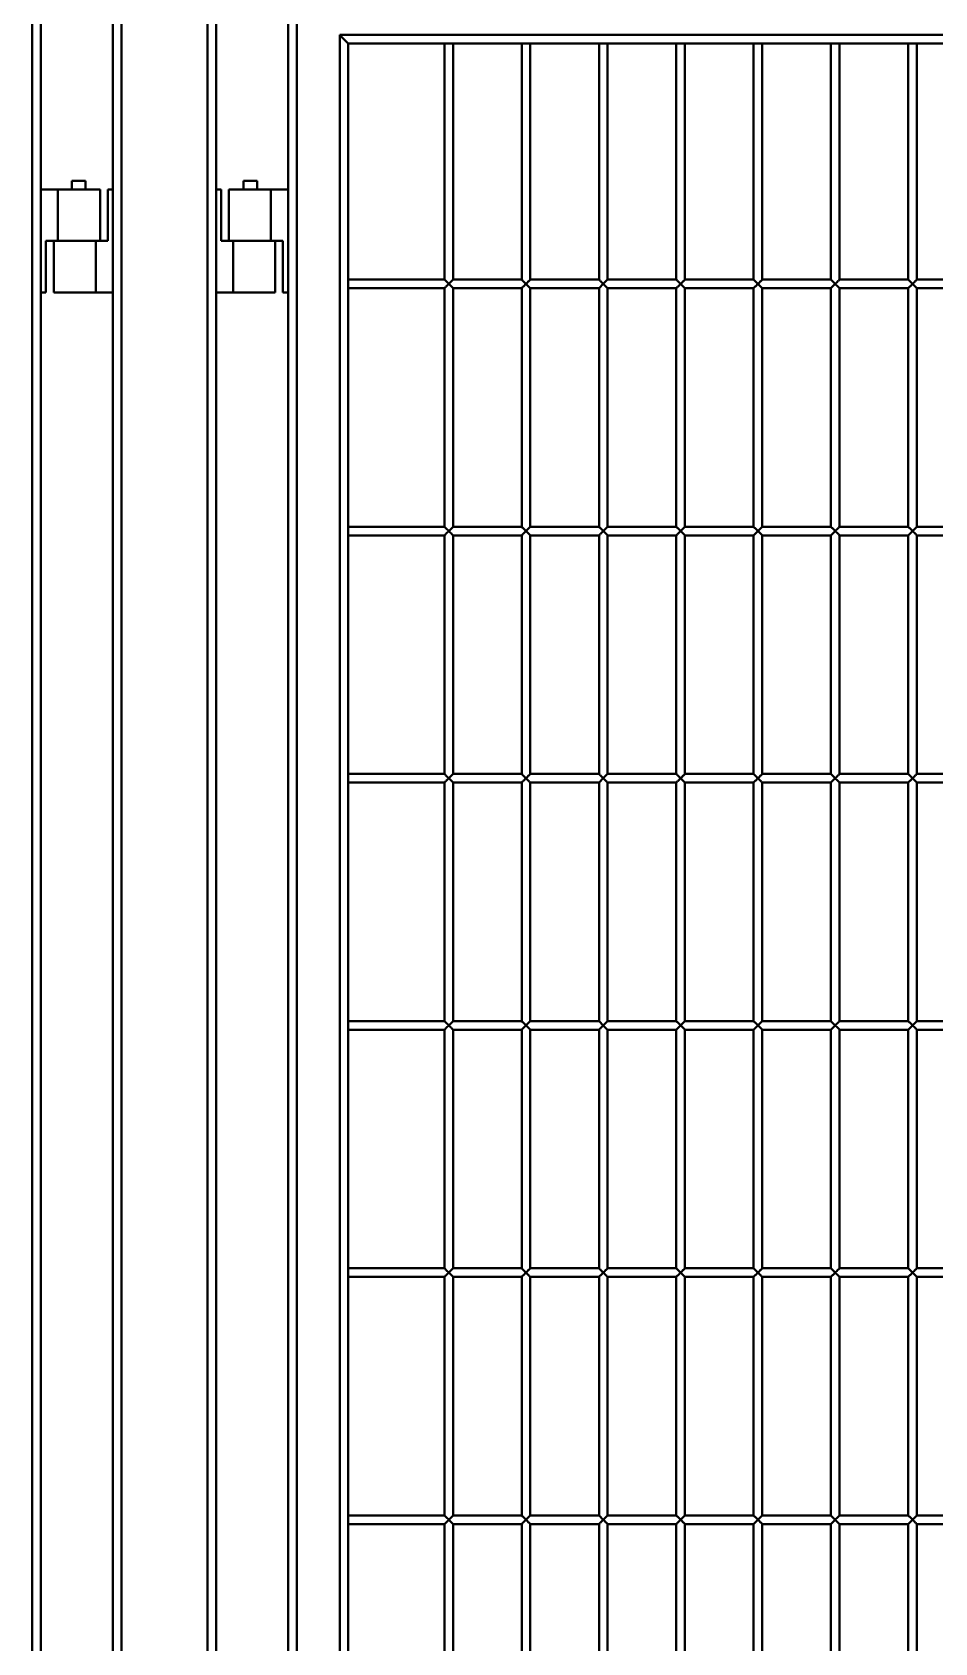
# Model space of a CAD drawing. Header units: millimetres. Extents: x 0 to 297, y 0 to 210.
# Drawn here: x 206.23 to 211.49, y 165.09 to 174.48 of the extents above; entities that cross this region are included whole.
import ezdxf

# ---------------------------------------------------------------- set-up
doc = ezdxf.new("R2010")
doc.units = ezdxf.units.MM
doc.layers.add('轮廓实线层', color=7, linetype='Continuous', lineweight=40)

msp = doc.modelspace()

# ---------------------------------------------------------------- linework, layer by layer
at = {"layer": '轮廓实线层', "color": 7, "linetype": 'Continuous', "lineweight": 40}
for p, q in [((206.7048, 155.7603), (206.7048, 175.7603)), ((206.7548, 175.7603), (206.7548, 155.7603)), ((207.2548, 155.7603), (207.2548, 175.7603)), ((207.3048, 175.7603), (207.3048, 155.7603)), ((206.2848, 174.7603), (206.2848, 156.7603)), ((207.7248, 156.7603), (207.7248, 174.7603)), ((206.2348, 156.8103), (206.2348, 174.7103)), ((207.7748, 174.7103), (207.7748, 156.8103)), ((208.0248, 174.4603), (215.9848, 174.4603)), ((208.0248, 157.0603), (208.0248, 174.4603)), ((215.9348, 174.4103), (208.0748, 174.4103)), ((208.0748, 174.4103), (208.0748, 157.1103)), ((208.6348, 174.4103), (208.6348, 173.0353)), ((208.6848, 173.0353), (208.6848, 174.4103)), ((209.0848, 174.4103), (209.0848, 173.0353)), ((209.1348, 173.0353), (209.1348, 174.4103)), ((209.5348, 174.4103), (209.5348, 173.0353)), ((209.5848, 173.0353), (209.5848, 174.4103)), ((209.9848, 174.4103), (209.9848, 173.0353)), ((210.0348, 173.0353), (210.0348, 174.4103)), ((210.4348, 174.4103), (210.4348, 173.0353)), ((210.4848, 173.0353), (210.4848, 174.4103)), ((210.8848, 174.4103), (210.8848, 173.0353)), ((210.9348, 173.0353), (210.9348, 174.4103)), ((211.3348, 174.4103), (211.3348, 173.0353)), ((211.3848, 173.0353), (211.3848, 174.4103)), ((206.4648, 173.6103), (206.4648, 173.5603)), ((206.4648, 173.6103), (206.5448, 173.6103)), ((206.5448, 173.5603), (206.5448, 173.6103)), ((207.4648, 173.6103), (207.4648, 173.5603)), ((207.5448, 173.6103), (207.4648, 173.6103)), ((207.5448, 173.5603), (207.5448, 173.6103)), ((206.2848, 173.5603), (206.3848, 173.5603)), ((206.3848, 173.5603), (206.6298, 173.5603)), ((206.3848, 173.5603), (206.3848, 173.2603)), ((206.6298, 173.2603), (206.6298, 173.5603)), ((206.6748, 173.2603), (206.6748, 173.5603)), ((206.6748, 173.5603), (206.7048, 173.5603)), ((207.3348, 173.5603), (207.3048, 173.5603)), ((207.3348, 173.2603), (207.3348, 173.5603)), ((207.3798, 173.5603), (207.3798, 173.2603)), ((207.6248, 173.5603), (207.3798, 173.5603)), ((207.6248, 173.5603), (207.6248, 173.2603)), ((207.7248, 173.5603), (207.6248, 173.5603)), ((206.3148, 173.2603), (206.3148, 172.9603)), ((206.3848, 173.2603), (206.3148, 173.2603)), ((206.3598, 173.2603), (206.3598, 172.9603)), ((206.3848, 173.2603), (206.4948, 173.2603)), ((206.4948, 173.2603), (206.6048, 173.2603)), ((206.6048, 172.9603), (206.6048, 173.2603)), ((206.6048, 173.2603), (206.6748, 173.2603)), ((207.4048, 173.2603), (207.3348, 173.2603)), ((207.4048, 172.9603), (207.4048, 173.2603)), ((207.5148, 173.2603), (207.4048, 173.2603)), ((207.6248, 173.2603), (207.5148, 173.2603)), ((207.6248, 173.2603), (207.6948, 173.2603)), ((207.6498, 172.9603), (207.6498, 173.2603)), ((207.6948, 173.2603), (207.6948, 172.9603)), ((208.6348, 173.0353), (208.0748, 173.0353)), ((208.6348, 173.0353), (208.6598, 173.0103)), ((209.0848, 173.0353), (208.6848, 173.0353)), ((209.5348, 173.0353), (209.1348, 173.0353)), ((209.5598, 173.0103), (209.5848, 173.0353)), ((209.9848, 173.0353), (209.5848, 173.0353)), ((210.4348, 173.0353), (210.0348, 173.0353)), ((210.8848, 173.0353), (210.4848, 173.0353)), ((211.3348, 173.0353), (210.9348, 173.0353)), ((211.7848, 173.0353), (211.3848, 173.0353)), ((206.3148, 172.9603), (206.2848, 172.9603)), ((206.3598, 172.9603), (206.6048, 172.9603)), ((206.7048, 172.9603), (206.6048, 172.9603)), ((207.3048, 172.9603), (207.4048, 172.9603)), ((207.6498, 172.9603), (207.4048, 172.9603)), ((207.6948, 172.9603), (207.7248, 172.9603)), ((208.0748, 172.9853), (208.6348, 172.9853)), ((208.6348, 172.9853), (208.6348, 171.5953)), ((208.6848, 172.9853), (208.6598, 173.0103)), ((208.6848, 171.5953), (208.6848, 172.9853)), ((208.6848, 172.9853), (209.0848, 172.9853)), ((209.0848, 172.9853), (209.0848, 171.5953)), ((209.1348, 171.5953), (209.1348, 172.9853)), ((209.1348, 172.9853), (209.5348, 172.9853)), ((209.5598, 173.0103), (209.5348, 172.9853)), ((209.5348, 172.9853), (209.5348, 171.5953)), ((209.5848, 171.5953), (209.5848, 172.9853)), ((209.5848, 172.9853), (209.9848, 172.9853)), ((209.9848, 172.9853), (209.9848, 171.5953)), ((210.0348, 172.9853), (210.0098, 173.0103)), ((210.0348, 171.5953), (210.0348, 172.9853)), ((210.0348, 172.9853), (210.4348, 172.9853)), ((210.4348, 172.9853), (210.4348, 171.5953)), ((210.4848, 171.5953), (210.4848, 172.9853)), ((210.4848, 172.9853), (210.8848, 172.9853)), ((210.9098, 173.0103), (210.8848, 172.9853)), ((210.8848, 172.9853), (210.8848, 171.5953)), ((210.9348, 171.5953), (210.9348, 172.9853)), ((210.9348, 172.9853), (211.3348, 172.9853)), ((211.3348, 172.9853), (211.3348, 171.5953)), ((211.3848, 172.9853), (211.3598, 173.0103)), ((211.3848, 171.5953), (211.3848, 172.9853)), ((211.3848, 172.9853), (211.7848, 172.9853)), ((208.6348, 171.5953), (208.0748, 171.5953)), ((208.0748, 171.5453), (208.6348, 171.5453)), ((208.6348, 171.5453), (208.6348, 170.1553)), ((208.6598, 171.5703), (208.6848, 171.5953)), ((209.0848, 171.5953), (208.6848, 171.5953)), ((208.6848, 170.1553), (208.6848, 171.5453)), ((208.6848, 171.5453), (209.0848, 171.5453)), ((209.0848, 171.5453), (209.0848, 170.1553)), ((209.5348, 171.5953), (209.1348, 171.5953)), ((209.1348, 170.1553), (209.1348, 171.5453)), ((209.1348, 171.5453), (209.5348, 171.5453)), ((209.5348, 171.5453), (209.5348, 170.1553)), ((209.9848, 171.5953), (209.5848, 171.5953)), ((209.5848, 170.1553), (209.5848, 171.5453)), ((209.5848, 171.5453), (209.9848, 171.5453)), ((209.9848, 171.5453), (209.9848, 170.1553)), ((210.0098, 171.5703), (210.0348, 171.5953)), ((210.4348, 171.5953), (210.0348, 171.5953)), ((210.0348, 170.1553), (210.0348, 171.5453)), ((210.0348, 171.5453), (210.4348, 171.5453)), ((210.4348, 171.5453), (210.4348, 170.1553)), ((210.8848, 171.5953), (210.4848, 171.5953)), ((210.4848, 170.1553), (210.4848, 171.5453)), ((210.4848, 171.5453), (210.8848, 171.5453)), ((210.8848, 171.5453), (210.8848, 170.1553)), ((211.3348, 171.5953), (210.9348, 171.5953)), ((210.9348, 170.1553), (210.9348, 171.5453)), ((210.9348, 171.5453), (211.3348, 171.5453)), ((211.3348, 171.5453), (211.3348, 170.1553)), ((211.3598, 171.5703), (211.3848, 171.5953)), ((211.7848, 171.5953), (211.3848, 171.5953)), ((211.3848, 170.1553), (211.3848, 171.5453)), ((211.3848, 171.5453), (211.7848, 171.5453)), ((208.6348, 170.1553), (208.0748, 170.1553)), ((208.6848, 170.1053), (208.6598, 170.1303)), ((209.0848, 170.1553), (208.6848, 170.1553)), ((209.5348, 170.1553), (209.1348, 170.1553)), ((209.5598, 170.1303), (209.5348, 170.1053)), ((209.5598, 170.1303), (209.5848, 170.1553)), ((209.9848, 170.1553), (209.5848, 170.1553)), ((210.0348, 170.1053), (210.0098, 170.1303)), ((210.4348, 170.1553), (210.0348, 170.1553)), ((210.8848, 170.1553), (210.4848, 170.1553)), ((210.9098, 170.1303), (210.8848, 170.1053)), ((211.3348, 170.1553), (210.9348, 170.1553)), ((211.3348, 170.1553), (211.3598, 170.1303)), ((211.3848, 170.1053), (211.3598, 170.1303)), ((211.7848, 170.1553), (211.3848, 170.1553)), ((208.0748, 170.1053), (208.6348, 170.1053)), ((208.6348, 170.1053), (208.6348, 168.7153)), ((208.6848, 168.7153), (208.6848, 170.1053)), ((208.6848, 170.1053), (209.0848, 170.1053)), ((209.0848, 170.1053), (209.0848, 168.7153)), ((209.1348, 168.7153), (209.1348, 170.1053)), ((209.1348, 170.1053), (209.5348, 170.1053)), ((209.5348, 170.1053), (209.5348, 168.7153)), ((209.5848, 168.7153), (209.5848, 170.1053)), ((209.5848, 170.1053), (209.9848, 170.1053)), ((209.9848, 170.1053), (209.9848, 168.7153)), ((210.0348, 168.7153), (210.0348, 170.1053)), ((210.0348, 170.1053), (210.4348, 170.1053)), ((210.4348, 170.1053), (210.4348, 168.7153)), ((210.4848, 168.7153), (210.4848, 170.1053)), ((210.4848, 170.1053), (210.8848, 170.1053)), ((210.8848, 170.1053), (210.8848, 168.7153)), ((210.9348, 168.7153), (210.9348, 170.1053)), ((210.9348, 170.1053), (211.3348, 170.1053)), ((211.3348, 170.1053), (211.3348, 168.7153)), ((211.3848, 168.7153), (211.3848, 170.1053)), ((211.3848, 170.1053), (211.7848, 170.1053)), ((208.6348, 168.7153), (208.0748, 168.7153)), ((208.6598, 168.6903), (208.6848, 168.7153)), ((209.0848, 168.7153), (208.6848, 168.7153)), ((209.5348, 168.7153), (209.1348, 168.7153)), ((209.5348, 168.7153), (209.5598, 168.6903)), ((209.9848, 168.7153), (209.5848, 168.7153)), ((210.0098, 168.6903), (210.0348, 168.7153)), ((210.4348, 168.7153), (210.0348, 168.7153)), ((210.8848, 168.7153), (210.4848, 168.7153)), ((210.8848, 168.7153), (210.9098, 168.6903)), ((211.3348, 168.7153), (210.9348, 168.7153)), ((211.3598, 168.6903), (211.3848, 168.7153)), ((211.7848, 168.7153), (211.3848, 168.7153)), ((208.0748, 168.6653), (208.6348, 168.6653)), ((208.6348, 168.6653), (208.6348, 167.2753)), ((208.6848, 167.2753), (208.6848, 168.6653)), ((208.6848, 168.6653), (209.0848, 168.6653)), ((209.0848, 168.6653), (209.0848, 167.2753)), ((209.1348, 167.2753), (209.1348, 168.6653)), ((209.1348, 168.6653), (209.5348, 168.6653)), ((209.5348, 168.6653), (209.5348, 167.2753)), ((209.5848, 168.6653), (209.5598, 168.6903)), ((209.5848, 167.2753), (209.5848, 168.6653)), ((209.5848, 168.6653), (209.9848, 168.6653)), ((210.0098, 168.6903), (209.9848, 168.6653)), ((209.9848, 168.6653), (209.9848, 167.2753)), ((210.0348, 167.2753), (210.0348, 168.6653)), ((210.0348, 168.6653), (210.4348, 168.6653)), ((210.4348, 168.6653), (210.4348, 167.2753)), ((210.4848, 167.2753), (210.4848, 168.6653)), ((210.4848, 168.6653), (210.8848, 168.6653)), ((210.8848, 168.6653), (210.8848, 167.2753)), ((210.9348, 167.2753), (210.9348, 168.6653)), ((210.9348, 168.6653), (211.3348, 168.6653)), ((211.3348, 168.6653), (211.3348, 167.2753)), ((211.3848, 167.2753), (211.3848, 168.6653)), ((211.3848, 168.6653), (211.7848, 168.6653)), ((208.6348, 167.2753), (208.0748, 167.2753)), ((208.0748, 167.2253), (208.6348, 167.2253)), ((208.6348, 167.2253), (208.6348, 165.8353)), ((208.6848, 167.2253), (208.6598, 167.2503)), ((209.0848, 167.2753), (208.6848, 167.2753)), ((208.6848, 165.8353), (208.6848, 167.2253)), ((208.6848, 167.2253), (209.0848, 167.2253)), ((209.0848, 167.2253), (209.0848, 165.8353)), ((209.5348, 167.2753), (209.1348, 167.2753)), ((209.1348, 165.8353), (209.1348, 167.2253)), ((209.1348, 167.2253), (209.5348, 167.2253)), ((209.5348, 167.2253), (209.5348, 165.8353)), ((209.9848, 167.2753), (209.5848, 167.2753)), ((209.5848, 165.8353), (209.5848, 167.2253)), ((209.5848, 167.2253), (209.9848, 167.2253)), ((209.9848, 167.2253), (209.9848, 165.8353)), ((210.0348, 167.2253), (210.0098, 167.2503)), ((210.4348, 167.2753), (210.0348, 167.2753)), ((210.0348, 165.8353), (210.0348, 167.2253)), ((210.0348, 167.2253), (210.4348, 167.2253)), ((210.4348, 167.2253), (210.4348, 165.8353)), ((210.8848, 167.2753), (210.4848, 167.2753)), ((210.4848, 165.8353), (210.4848, 167.2253)), ((210.4848, 167.2253), (210.8848, 167.2253)), ((210.8848, 167.2253), (210.8848, 165.8353)), ((211.3348, 167.2753), (210.9348, 167.2753)), ((210.9348, 165.8353), (210.9348, 167.2253)), ((210.9348, 167.2253), (211.3348, 167.2253)), ((211.3348, 167.2253), (211.3348, 165.8353)), ((211.3848, 167.2253), (211.3598, 167.2503)), ((211.7848, 167.2753), (211.3848, 167.2753)), ((211.3848, 165.8353), (211.3848, 167.2253)), ((211.3848, 167.2253), (211.7848, 167.2253)), ((208.6348, 165.8353), (208.0748, 165.8353)), ((208.6598, 165.8103), (208.6348, 165.7853)), ((208.6598, 165.8103), (208.6848, 165.8353)), ((209.0848, 165.8353), (208.6848, 165.8353)), ((209.5348, 165.8353), (209.1348, 165.8353)), ((209.5348, 165.8353), (209.5598, 165.8103)), ((209.9848, 165.8353), (209.5848, 165.8353)), ((210.0098, 165.8103), (210.0348, 165.8353)), ((210.4348, 165.8353), (210.0348, 165.8353)), ((210.8848, 165.8353), (210.4848, 165.8353)), ((210.8848, 165.8353), (210.9098, 165.8103)), ((210.9348, 165.7853), (210.9098, 165.8103)), ((211.3348, 165.8353), (210.9348, 165.8353)), ((211.3598, 165.8103), (211.3848, 165.8353)), ((211.7848, 165.8353), (211.3848, 165.8353)), ((208.0748, 165.7853), (208.6348, 165.7853)), ((208.6348, 165.7853), (208.6348, 164.3953)), ((208.6848, 164.3953), (208.6848, 165.7853)), ((208.6848, 165.7853), (209.0848, 165.7853)), ((209.0848, 165.7853), (209.0848, 164.3953)), ((209.1348, 164.3953), (209.1348, 165.7853)), ((209.1348, 165.7853), (209.5348, 165.7853)), ((209.5348, 165.7853), (209.5348, 164.3953)), ((209.5848, 164.3953), (209.5848, 165.7853)), ((209.5848, 165.7853), (209.9848, 165.7853)), ((209.9848, 165.7853), (209.9848, 164.3953)), ((210.0348, 164.3953), (210.0348, 165.7853)), ((210.0348, 165.7853), (210.4348, 165.7853)), ((210.4348, 165.7853), (210.4348, 164.3953)), ((210.4848, 164.3953), (210.4848, 165.7853)), ((210.4848, 165.7853), (210.8848, 165.7853)), ((210.8848, 165.7853), (210.8848, 164.3953)), ((210.9348, 164.3953), (210.9348, 165.7853)), ((210.9348, 165.7853), (211.3348, 165.7853)), ((211.3348, 165.7853), (211.3348, 164.3953)), ((211.3848, 164.3953), (211.3848, 165.7853)), ((211.3848, 165.7853), (211.7848, 165.7853))]:
    msp.add_line(p, q, dxfattribs=at)
at = {"layer": '轮廓实线层', "color": 7, "linetype": 'Continuous', "lineweight": 40, "flags": 128}
for points in [[(208.0748, 174.4103), (208.0739, 174.4112), (208.071, 174.4141), (208.0664, 174.4187), (208.0602, 174.4249), (208.0526, 174.4325), (208.044, 174.4411), (208.0346, 174.4505), (208.0248, 174.4603)], [(208.6598, 173.0103), (208.6644, 173.0149), (208.6689, 173.0193), (208.673, 173.0234), (208.6767, 173.0271), (208.6798, 173.0302), (208.6822, 173.0326), (208.6839, 173.0343), (208.6847, 173.0352), (208.6848, 173.0353)], [(209.0848, 173.0353), (209.0852, 173.0349), (209.0863, 173.0338), (209.0882, 173.0319), (209.0907, 173.0294), (209.0938, 173.0263), (209.0973, 173.0228), (209.1013, 173.0188), (209.1055, 173.0146), (209.1098, 173.0103)], [(209.1098, 173.0103), (209.1144, 173.0149), (209.1189, 173.0193), (209.123, 173.0234), (209.1267, 173.0271), (209.1298, 173.0302), (209.1322, 173.0326), (209.1339, 173.0343), (209.1347, 173.0352), (209.1348, 173.0353)], [(209.5348, 173.0353), (209.5352, 173.0349), (209.5363, 173.0338), (209.5382, 173.0319), (209.5407, 173.0294), (209.5438, 173.0263), (209.5473, 173.0228), (209.5513, 173.0188), (209.5555, 173.0146), (209.5598, 173.0103)], [(209.9848, 173.0353), (209.9852, 173.0349), (209.9863, 173.0338), (209.9882, 173.0319), (209.9907, 173.0294), (209.9938, 173.0263), (209.9973, 173.0228), (210.0013, 173.0188), (210.0055, 173.0146), (210.0098, 173.0103)], [(210.0098, 173.0103), (210.0144, 173.0149), (210.0189, 173.0193), (210.023, 173.0234), (210.0267, 173.0271), (210.0298, 173.0302), (210.0322, 173.0326), (210.0339, 173.0343), (210.0347, 173.0352), (210.0348, 173.0353)], [(210.4348, 173.0353), (210.4352, 173.0349), (210.4363, 173.0338), (210.4382, 173.0319), (210.4407, 173.0294), (210.4438, 173.0263), (210.4473, 173.0228), (210.4513, 173.0188), (210.4555, 173.0146), (210.4598, 173.0103)], [(210.4598, 173.0103), (210.4644, 173.0149), (210.4689, 173.0193), (210.473, 173.0234), (210.4767, 173.0271), (210.4798, 173.0302), (210.4822, 173.0326), (210.4839, 173.0343), (210.4847, 173.0352), (210.4848, 173.0353)], [(210.8848, 173.0353), (210.8852, 173.0349), (210.8863, 173.0338), (210.8882, 173.0319), (210.8907, 173.0294), (210.8938, 173.0263), (210.8973, 173.0228), (210.9013, 173.0188), (210.9055, 173.0146), (210.9098, 173.0103)], [(210.9098, 173.0103), (210.9144, 173.0149), (210.9189, 173.0193), (210.923, 173.0234), (210.9267, 173.0271), (210.9298, 173.0302), (210.9322, 173.0326), (210.9339, 173.0343), (210.9347, 173.0352), (210.9348, 173.0353)], [(211.3348, 173.0353), (211.3352, 173.0349), (211.3363, 173.0338), (211.3382, 173.0319), (211.3407, 173.0294), (211.3438, 173.0263), (211.3473, 173.0228), (211.3513, 173.0188), (211.3555, 173.0146), (211.3598, 173.0103)], [(211.3598, 173.0103), (211.3644, 173.0149), (211.3689, 173.0193), (211.373, 173.0234), (211.3767, 173.0271), (211.3798, 173.0302), (211.3822, 173.0326), (211.3839, 173.0343), (211.3847, 173.0352), (211.3848, 173.0353)], [(208.6598, 173.0103), (208.6555, 173.0059), (208.6513, 173.0017), (208.6473, 172.9978), (208.6438, 172.9942), (208.6407, 172.9911), (208.6382, 172.9886), (208.6363, 172.9868), (208.6352, 172.9856), (208.6348, 172.9853)], [(209.1098, 173.0103), (209.1055, 173.0059), (209.1013, 173.0017), (209.0973, 172.9978), (209.0938, 172.9942), (209.0907, 172.9911), (209.0882, 172.9886), (209.0863, 172.9868), (209.0852, 172.9856), (209.0848, 172.9853)], [(209.1348, 172.9853), (209.1347, 172.9854), (209.1339, 172.9862), (209.1322, 172.9879), (209.1298, 172.9903), (209.1267, 172.9934), (209.123, 172.9971), (209.1189, 173.0012), (209.1144, 173.0057), (209.1098, 173.0103)], [(209.5848, 172.9853), (209.5847, 172.9854), (209.5839, 172.9862), (209.5822, 172.9879), (209.5798, 172.9903), (209.5767, 172.9934), (209.573, 172.9971), (209.5689, 173.0012), (209.5644, 173.0057), (209.5598, 173.0103)], [(210.0098, 173.0103), (210.0055, 173.0059), (210.0013, 173.0017), (209.9973, 172.9978), (209.9938, 172.9942), (209.9907, 172.9911), (209.9882, 172.9886), (209.9863, 172.9868), (209.9852, 172.9856), (209.9848, 172.9853)], [(210.4598, 173.0103), (210.4555, 173.0059), (210.4513, 173.0017), (210.4473, 172.9978), (210.4438, 172.9942), (210.4407, 172.9911), (210.4382, 172.9886), (210.4363, 172.9868), (210.4352, 172.9856), (210.4348, 172.9853)], [(210.4848, 172.9853), (210.4847, 172.9854), (210.4839, 172.9862), (210.4822, 172.9879), (210.4798, 172.9903), (210.4767, 172.9934), (210.473, 172.9971), (210.4689, 173.0012), (210.4644, 173.0057), (210.4598, 173.0103)], [(210.9348, 172.9853), (210.9347, 172.9854), (210.9339, 172.9862), (210.9322, 172.9879), (210.9298, 172.9903), (210.9267, 172.9934), (210.923, 172.9971), (210.9189, 173.0012), (210.9144, 173.0057), (210.9098, 173.0103)], [(211.3598, 173.0103), (211.3555, 173.0059), (211.3513, 173.0017), (211.3473, 172.9978), (211.3438, 172.9942), (211.3407, 172.9911), (211.3382, 172.9886), (211.3363, 172.9868), (211.3352, 172.9856), (211.3348, 172.9853)], [(208.6348, 171.5953), (208.6352, 171.5949), (208.6363, 171.5938), (208.6382, 171.5919), (208.6407, 171.5894), (208.6438, 171.5863), (208.6473, 171.5828), (208.6513, 171.5788), (208.6555, 171.5746), (208.6598, 171.5703)], [(208.6598, 171.5703), (208.6555, 171.5659), (208.6513, 171.5617), (208.6473, 171.5578), (208.6438, 171.5542), (208.6407, 171.5511), (208.6382, 171.5486), (208.6363, 171.5468), (208.6352, 171.5456), (208.6348, 171.5453)], [(208.6848, 171.5453), (208.6847, 171.5454), (208.6839, 171.5462), (208.6822, 171.5479), (208.6798, 171.5503), (208.6767, 171.5534), (208.673, 171.5571), (208.6689, 171.5612), (208.6644, 171.5657), (208.6598, 171.5703)], [(209.0848, 171.5953), (209.0852, 171.5949), (209.0863, 171.5938), (209.0882, 171.5919), (209.0907, 171.5894), (209.0938, 171.5863), (209.0973, 171.5828), (209.1013, 171.5788), (209.1055, 171.5746), (209.1098, 171.5703)], [(209.1098, 171.5703), (209.1055, 171.5659), (209.1013, 171.5617), (209.0973, 171.5578), (209.0938, 171.5542), (209.0907, 171.5511), (209.0882, 171.5486), (209.0863, 171.5468), (209.0852, 171.5456), (209.0848, 171.5453)], [(209.1098, 171.5703), (209.1144, 171.5749), (209.1189, 171.5793), (209.123, 171.5834), (209.1267, 171.5871), (209.1298, 171.5902), (209.1322, 171.5926), (209.1339, 171.5943), (209.1347, 171.5952), (209.1348, 171.5953)], [(209.1348, 171.5453), (209.1347, 171.5454), (209.1339, 171.5462), (209.1322, 171.5479), (209.1298, 171.5503), (209.1267, 171.5534), (209.123, 171.5571), (209.1189, 171.5612), (209.1144, 171.5657), (209.1098, 171.5703)], [(209.5348, 171.5953), (209.5352, 171.5949), (209.5363, 171.5938), (209.5382, 171.5919), (209.5407, 171.5894), (209.5438, 171.5863), (209.5473, 171.5828), (209.5513, 171.5788), (209.5555, 171.5746), (209.5598, 171.5703)], [(209.5598, 171.5703), (209.5555, 171.5659), (209.5513, 171.5617), (209.5473, 171.5578), (209.5438, 171.5542), (209.5407, 171.5511), (209.5382, 171.5486), (209.5363, 171.5468), (209.5352, 171.5456), (209.5348, 171.5453)], [(209.5598, 171.5703), (209.5644, 171.5749), (209.5689, 171.5793), (209.573, 171.5834), (209.5767, 171.5871), (209.5798, 171.5902), (209.5822, 171.5926), (209.5839, 171.5943), (209.5847, 171.5952), (209.5848, 171.5953)], [(209.5848, 171.5453), (209.5847, 171.5454), (209.5839, 171.5462), (209.5822, 171.5479), (209.5798, 171.5503), (209.5767, 171.5534), (209.573, 171.5571), (209.5689, 171.5612), (209.5644, 171.5657), (209.5598, 171.5703)], [(209.9848, 171.5953), (209.9852, 171.5949), (209.9863, 171.5938), (209.9882, 171.5919), (209.9907, 171.5894), (209.9938, 171.5863), (209.9973, 171.5828), (210.0013, 171.5788), (210.0055, 171.5746), (210.0098, 171.5703)], [(210.0098, 171.5703), (210.0055, 171.5659), (210.0013, 171.5617), (209.9973, 171.5578), (209.9938, 171.5542), (209.9907, 171.5511), (209.9882, 171.5486), (209.9863, 171.5468), (209.9852, 171.5456), (209.9848, 171.5453)], [(210.0348, 171.5453), (210.0347, 171.5454), (210.0339, 171.5462), (210.0322, 171.5479), (210.0298, 171.5503), (210.0267, 171.5534), (210.023, 171.5571), (210.0189, 171.5612), (210.0144, 171.5657), (210.0098, 171.5703)], [(210.4348, 171.5953), (210.4352, 171.5949), (210.4363, 171.5938), (210.4382, 171.5919), (210.4407, 171.5894), (210.4438, 171.5863), (210.4473, 171.5828), (210.4513, 171.5788), (210.4555, 171.5746), (210.4598, 171.5703)], [(210.4598, 171.5703), (210.4555, 171.5659), (210.4513, 171.5617), (210.4473, 171.5578), (210.4438, 171.5542), (210.4407, 171.5511), (210.4382, 171.5486), (210.4363, 171.5468), (210.4352, 171.5456), (210.4348, 171.5453)], [(210.4598, 171.5703), (210.4644, 171.5749), (210.4689, 171.5793), (210.473, 171.5834), (210.4767, 171.5871), (210.4798, 171.5902), (210.4822, 171.5926), (210.4839, 171.5943), (210.4847, 171.5952), (210.4848, 171.5953)], [(210.4848, 171.5453), (210.4847, 171.5454), (210.4839, 171.5462), (210.4822, 171.5479), (210.4798, 171.5503), (210.4767, 171.5534), (210.473, 171.5571), (210.4689, 171.5612), (210.4644, 171.5657), (210.4598, 171.5703)], [(210.8848, 171.5953), (210.8852, 171.5949), (210.8863, 171.5938), (210.8882, 171.5919), (210.8907, 171.5894), (210.8938, 171.5863), (210.8973, 171.5828), (210.9013, 171.5788), (210.9055, 171.5746), (210.9098, 171.5703)], [(210.9098, 171.5703), (210.9055, 171.5659), (210.9013, 171.5617), (210.8973, 171.5578), (210.8938, 171.5542), (210.8907, 171.5511), (210.8882, 171.5486), (210.8863, 171.5468), (210.8852, 171.5456), (210.8848, 171.5453)], [(210.9098, 171.5703), (210.9144, 171.5749), (210.9189, 171.5793), (210.923, 171.5834), (210.9267, 171.5871), (210.9298, 171.5902), (210.9322, 171.5926), (210.9339, 171.5943), (210.9347, 171.5952), (210.9348, 171.5953)], [(210.9348, 171.5453), (210.9347, 171.5454), (210.9339, 171.5462), (210.9322, 171.5479), (210.9298, 171.5503), (210.9267, 171.5534), (210.923, 171.5571), (210.9189, 171.5612), (210.9144, 171.5657), (210.9098, 171.5703)], [(211.3348, 171.5953), (211.3352, 171.5949), (211.3363, 171.5938), (211.3382, 171.5919), (211.3407, 171.5894), (211.3438, 171.5863), (211.3473, 171.5828), (211.3513, 171.5788), (211.3555, 171.5746), (211.3598, 171.5703)], [(211.3598, 171.5703), (211.3555, 171.5659), (211.3513, 171.5617), (211.3473, 171.5578), (211.3438, 171.5542), (211.3407, 171.5511), (211.3382, 171.5486), (211.3363, 171.5468), (211.3352, 171.5456), (211.3348, 171.5453)], [(211.3848, 171.5453), (211.3847, 171.5454), (211.3839, 171.5462), (211.3822, 171.5479), (211.3798, 171.5503), (211.3767, 171.5534), (211.373, 171.5571), (211.3689, 171.5612), (211.3644, 171.5657), (211.3598, 171.5703)], [(208.6348, 170.1553), (208.6352, 170.1549), (208.6363, 170.1538), (208.6382, 170.1519), (208.6407, 170.1494), (208.6438, 170.1463), (208.6473, 170.1428), (208.6513, 170.1388), (208.6555, 170.1346), (208.6598, 170.1303)], [(208.6598, 170.1303), (208.6555, 170.1259), (208.6513, 170.1217), (208.6473, 170.1178), (208.6438, 170.1142), (208.6407, 170.1111), (208.6382, 170.1086), (208.6363, 170.1068), (208.6352, 170.1056), (208.6348, 170.1053)], [(208.6598, 170.1303), (208.6644, 170.1349), (208.6689, 170.1393), (208.673, 170.1434), (208.6767, 170.1471), (208.6798, 170.1502), (208.6822, 170.1526), (208.6839, 170.1543), (208.6847, 170.1552), (208.6848, 170.1553)], [(209.0848, 170.1553), (209.0852, 170.1549), (209.0863, 170.1538), (209.0882, 170.1519), (209.0907, 170.1494), (209.0938, 170.1463), (209.0973, 170.1428), (209.1013, 170.1388), (209.1055, 170.1346), (209.1098, 170.1303)], [(209.1098, 170.1303), (209.1055, 170.1259), (209.1013, 170.1217), (209.0973, 170.1178), (209.0938, 170.1142), (209.0907, 170.1111), (209.0882, 170.1086), (209.0863, 170.1068), (209.0852, 170.1056), (209.0848, 170.1053)], [(209.1098, 170.1303), (209.1144, 170.1349), (209.1189, 170.1393), (209.123, 170.1434), (209.1267, 170.1471), (209.1298, 170.1502), (209.1322, 170.1526), (209.1339, 170.1543), (209.1347, 170.1552), (209.1348, 170.1553)], [(209.1348, 170.1053), (209.1347, 170.1054), (209.1339, 170.1062), (209.1322, 170.1079), (209.1298, 170.1103), (209.1267, 170.1134), (209.123, 170.1171), (209.1189, 170.1212), (209.1144, 170.1257), (209.1098, 170.1303)], [(209.5348, 170.1553), (209.5352, 170.1549), (209.5363, 170.1538), (209.5382, 170.1519), (209.5407, 170.1494), (209.5438, 170.1463), (209.5473, 170.1428), (209.5513, 170.1388), (209.5555, 170.1346), (209.5598, 170.1303)], [(209.5848, 170.1053), (209.5847, 170.1054), (209.5839, 170.1062), (209.5822, 170.1079), (209.5798, 170.1103), (209.5767, 170.1134), (209.573, 170.1171), (209.5689, 170.1212), (209.5644, 170.1257), (209.5598, 170.1303)], [(209.9848, 170.1553), (209.9852, 170.1549), (209.9863, 170.1538), (209.9882, 170.1519), (209.9907, 170.1494), (209.9938, 170.1463), (209.9973, 170.1428), (210.0013, 170.1388), (210.0055, 170.1346), (210.0098, 170.1303)], [(210.0098, 170.1303), (210.0055, 170.1259), (210.0013, 170.1217), (209.9973, 170.1178), (209.9938, 170.1142), (209.9907, 170.1111), (209.9882, 170.1086), (209.9863, 170.1068), (209.9852, 170.1056), (209.9848, 170.1053)], [(210.0098, 170.1303), (210.0144, 170.1349), (210.0189, 170.1393), (210.023, 170.1434), (210.0267, 170.1471), (210.0298, 170.1502), (210.0322, 170.1526), (210.0339, 170.1543), (210.0347, 170.1552), (210.0348, 170.1553)], [(210.4348, 170.1553), (210.4352, 170.1549), (210.4363, 170.1538), (210.4382, 170.1519), (210.4407, 170.1494), (210.4438, 170.1463), (210.4473, 170.1428), (210.4513, 170.1388), (210.4555, 170.1346), (210.4598, 170.1303)], [(210.4598, 170.1303), (210.4555, 170.1259), (210.4513, 170.1217), (210.4473, 170.1178), (210.4438, 170.1142), (210.4407, 170.1111), (210.4382, 170.1086), (210.4363, 170.1068), (210.4352, 170.1056), (210.4348, 170.1053)], [(210.4598, 170.1303), (210.4644, 170.1349), (210.4689, 170.1393), (210.473, 170.1434), (210.4767, 170.1471), (210.4798, 170.1502), (210.4822, 170.1526), (210.4839, 170.1543), (210.4847, 170.1552), (210.4848, 170.1553)], [(210.4848, 170.1053), (210.4847, 170.1054), (210.4839, 170.1062), (210.4822, 170.1079), (210.4798, 170.1103), (210.4767, 170.1134), (210.473, 170.1171), (210.4689, 170.1212), (210.4644, 170.1257), (210.4598, 170.1303)], [(210.8848, 170.1553), (210.8852, 170.1549), (210.8863, 170.1538), (210.8882, 170.1519), (210.8907, 170.1494), (210.8938, 170.1463), (210.8973, 170.1428), (210.9013, 170.1388), (210.9055, 170.1346), (210.9098, 170.1303)], [(210.9098, 170.1303), (210.9144, 170.1349), (210.9189, 170.1393), (210.923, 170.1434), (210.9267, 170.1471), (210.9298, 170.1502), (210.9322, 170.1526), (210.9339, 170.1543), (210.9347, 170.1552), (210.9348, 170.1553)], [(210.9348, 170.1053), (210.9347, 170.1054), (210.9339, 170.1062), (210.9322, 170.1079), (210.9298, 170.1103), (210.9267, 170.1134), (210.923, 170.1171), (210.9189, 170.1212), (210.9144, 170.1257), (210.9098, 170.1303)], [(211.3598, 170.1303), (211.3555, 170.1259), (211.3513, 170.1217), (211.3473, 170.1178), (211.3438, 170.1142), (211.3407, 170.1111), (211.3382, 170.1086), (211.3363, 170.1068), (211.3352, 170.1056), (211.3348, 170.1053)], [(211.3598, 170.1303), (211.3644, 170.1349), (211.3689, 170.1393), (211.373, 170.1434), (211.3767, 170.1471), (211.3798, 170.1502), (211.3822, 170.1526), (211.3839, 170.1543), (211.3847, 170.1552), (211.3848, 170.1553)], [(208.6348, 168.7153), (208.6352, 168.7149), (208.6363, 168.7138), (208.6382, 168.7119), (208.6407, 168.7094), (208.6438, 168.7063), (208.6473, 168.7028), (208.6513, 168.6988), (208.6555, 168.6946), (208.6598, 168.6903)], [(209.0848, 168.7153), (209.0852, 168.7149), (209.0863, 168.7138), (209.0882, 168.7119), (209.0907, 168.7094), (209.0938, 168.7063), (209.0973, 168.7028), (209.1013, 168.6988), (209.1055, 168.6946), (209.1098, 168.6903)], [(209.1098, 168.6903), (209.1144, 168.6949), (209.1189, 168.6993), (209.123, 168.7034), (209.1267, 168.7071), (209.1298, 168.7102), (209.1322, 168.7126), (209.1339, 168.7143), (209.1347, 168.7152), (209.1348, 168.7153)], [(209.5598, 168.6903), (209.5644, 168.6949), (209.5689, 168.6993), (209.573, 168.7034), (209.5767, 168.7071), (209.5798, 168.7102), (209.5822, 168.7126), (209.5839, 168.7143), (209.5847, 168.7152), (209.5848, 168.7153)], [(209.9848, 168.7153), (209.9852, 168.7149), (209.9863, 168.7138), (209.9882, 168.7119), (209.9907, 168.7094), (209.9938, 168.7063), (209.9973, 168.7028), (210.0013, 168.6988), (210.0055, 168.6946), (210.0098, 168.6903)], [(210.4348, 168.7153), (210.4352, 168.7149), (210.4363, 168.7138), (210.4382, 168.7119), (210.4407, 168.7094), (210.4438, 168.7063), (210.4473, 168.7028), (210.4513, 168.6988), (210.4555, 168.6946), (210.4598, 168.6903)], [(210.4598, 168.6903), (210.4644, 168.6949), (210.4689, 168.6993), (210.473, 168.7034), (210.4767, 168.7071), (210.4798, 168.7102), (210.4822, 168.7126), (210.4839, 168.7143), (210.4847, 168.7152), (210.4848, 168.7153)], [(210.9098, 168.6903), (210.9144, 168.6949), (210.9189, 168.6993), (210.923, 168.7034), (210.9267, 168.7071), (210.9298, 168.7102), (210.9322, 168.7126), (210.9339, 168.7143), (210.9347, 168.7152), (210.9348, 168.7153)], [(211.3348, 168.7153), (211.3352, 168.7149), (211.3363, 168.7138), (211.3382, 168.7119), (211.3407, 168.7094), (211.3438, 168.7063), (211.3473, 168.7028), (211.3513, 168.6988), (211.3555, 168.6946), (211.3598, 168.6903)], [(208.6598, 168.6903), (208.6555, 168.6859), (208.6513, 168.6817), (208.6473, 168.6778), (208.6438, 168.6742), (208.6407, 168.6711), (208.6382, 168.6686), (208.6363, 168.6668), (208.6352, 168.6656), (208.6348, 168.6653)], [(208.6848, 168.6653), (208.6847, 168.6654), (208.6839, 168.6662), (208.6822, 168.6679), (208.6798, 168.6703), (208.6767, 168.6734), (208.673, 168.6771), (208.6689, 168.6812), (208.6644, 168.6857), (208.6598, 168.6903)], [(209.1098, 168.6903), (209.1055, 168.6859), (209.1013, 168.6817), (209.0973, 168.6778), (209.0938, 168.6742), (209.0907, 168.6711), (209.0882, 168.6686), (209.0863, 168.6668), (209.0852, 168.6656), (209.0848, 168.6653)], [(209.1348, 168.6653), (209.1347, 168.6654), (209.1339, 168.6662), (209.1322, 168.6679), (209.1298, 168.6703), (209.1267, 168.6734), (209.123, 168.6771), (209.1189, 168.6812), (209.1144, 168.6857), (209.1098, 168.6903)], [(209.5598, 168.6903), (209.5555, 168.6859), (209.5513, 168.6817), (209.5473, 168.6778), (209.5438, 168.6742), (209.5407, 168.6711), (209.5382, 168.6686), (209.5363, 168.6668), (209.5352, 168.6656), (209.5348, 168.6653)], [(210.0348, 168.6653), (210.0347, 168.6654), (210.0339, 168.6662), (210.0322, 168.6679), (210.0298, 168.6703), (210.0267, 168.6734), (210.023, 168.6771), (210.0189, 168.6812), (210.0144, 168.6857), (210.0098, 168.6903)], [(210.4598, 168.6903), (210.4555, 168.6859), (210.4513, 168.6817), (210.4473, 168.6778), (210.4438, 168.6742), (210.4407, 168.6711), (210.4382, 168.6686), (210.4363, 168.6668), (210.4352, 168.6656), (210.4348, 168.6653)], [(210.4848, 168.6653), (210.4847, 168.6654), (210.4839, 168.6662), (210.4822, 168.6679), (210.4798, 168.6703), (210.4767, 168.6734), (210.473, 168.6771), (210.4689, 168.6812), (210.4644, 168.6857), (210.4598, 168.6903)], [(210.9098, 168.6903), (210.9055, 168.6859), (210.9013, 168.6817), (210.8973, 168.6778), (210.8938, 168.6742), (210.8907, 168.6711), (210.8882, 168.6686), (210.8863, 168.6668), (210.8852, 168.6656), (210.8848, 168.6653)], [(210.9348, 168.6653), (210.9347, 168.6654), (210.9339, 168.6662), (210.9322, 168.6679), (210.9298, 168.6703), (210.9267, 168.6734), (210.923, 168.6771), (210.9189, 168.6812), (210.9144, 168.6857), (210.9098, 168.6903)], [(211.3598, 168.6903), (211.3555, 168.6859), (211.3513, 168.6817), (211.3473, 168.6778), (211.3438, 168.6742), (211.3407, 168.6711), (211.3382, 168.6686), (211.3363, 168.6668), (211.3352, 168.6656), (211.3348, 168.6653)], [(211.3848, 168.6653), (211.3847, 168.6654), (211.3839, 168.6662), (211.3822, 168.6679), (211.3798, 168.6703), (211.3767, 168.6734), (211.373, 168.6771), (211.3689, 168.6812), (211.3644, 168.6857), (211.3598, 168.6903)], [(208.6348, 167.2753), (208.6352, 167.2749), (208.6363, 167.2738), (208.6382, 167.2719), (208.6407, 167.2694), (208.6438, 167.2663), (208.6473, 167.2628), (208.6513, 167.2588), (208.6555, 167.2546), (208.6598, 167.2503)], [(208.6598, 167.2503), (208.6555, 167.2459), (208.6513, 167.2417), (208.6473, 167.2378), (208.6438, 167.2342), (208.6407, 167.2311), (208.6382, 167.2286), (208.6363, 167.2268), (208.6352, 167.2256), (208.6348, 167.2253)], [(208.6598, 167.2503), (208.6644, 167.2549), (208.6689, 167.2593), (208.673, 167.2634), (208.6767, 167.2671), (208.6798, 167.2702), (208.6822, 167.2726), (208.6839, 167.2743), (208.6847, 167.2752), (208.6848, 167.2753)], [(209.0848, 167.2753), (209.0852, 167.2749), (209.0863, 167.2738), (209.0882, 167.2719), (209.0907, 167.2694), (209.0938, 167.2663), (209.0973, 167.2628), (209.1013, 167.2588), (209.1055, 167.2546), (209.1098, 167.2503)], [(209.1098, 167.2503), (209.1055, 167.2459), (209.1013, 167.2417), (209.0973, 167.2378), (209.0938, 167.2342), (209.0907, 167.2311), (209.0882, 167.2286), (209.0863, 167.2268), (209.0852, 167.2256), (209.0848, 167.2253)], [(209.1098, 167.2503), (209.1144, 167.2549), (209.1189, 167.2593), (209.123, 167.2634), (209.1267, 167.2671), (209.1298, 167.2702), (209.1322, 167.2726), (209.1339, 167.2743), (209.1347, 167.2752), (209.1348, 167.2753)], [(209.1348, 167.2253), (209.1347, 167.2254), (209.1339, 167.2262), (209.1322, 167.2279), (209.1298, 167.2303), (209.1267, 167.2334), (209.123, 167.2371), (209.1189, 167.2412), (209.1144, 167.2457), (209.1098, 167.2503)], [(209.5348, 167.2753), (209.5352, 167.2749), (209.5363, 167.2738), (209.5382, 167.2719), (209.5407, 167.2694), (209.5438, 167.2663), (209.5473, 167.2628), (209.5513, 167.2588), (209.5555, 167.2546), (209.5598, 167.2503)], [(209.5598, 167.2503), (209.5555, 167.2459), (209.5513, 167.2417), (209.5473, 167.2378), (209.5438, 167.2342), (209.5407, 167.2311), (209.5382, 167.2286), (209.5363, 167.2268), (209.5352, 167.2256), (209.5348, 167.2253)], [(209.5598, 167.2503), (209.5644, 167.2549), (209.5689, 167.2593), (209.573, 167.2634), (209.5767, 167.2671), (209.5798, 167.2702), (209.5822, 167.2726), (209.5839, 167.2743), (209.5847, 167.2752), (209.5848, 167.2753)], [(209.5848, 167.2253), (209.5847, 167.2254), (209.5839, 167.2262), (209.5822, 167.2279), (209.5798, 167.2303), (209.5767, 167.2334), (209.573, 167.2371), (209.5689, 167.2412), (209.5644, 167.2457), (209.5598, 167.2503)], [(209.9848, 167.2753), (209.9852, 167.2749), (209.9863, 167.2738), (209.9882, 167.2719), (209.9907, 167.2694), (209.9938, 167.2663), (209.9973, 167.2628), (210.0013, 167.2588), (210.0055, 167.2546), (210.0098, 167.2503)], [(210.0098, 167.2503), (210.0055, 167.2459), (210.0013, 167.2417), (209.9973, 167.2378), (209.9938, 167.2342), (209.9907, 167.2311), (209.9882, 167.2286), (209.9863, 167.2268), (209.9852, 167.2256), (209.9848, 167.2253)], [(210.0098, 167.2503), (210.0144, 167.2549), (210.0189, 167.2593), (210.023, 167.2634), (210.0267, 167.2671), (210.0298, 167.2702), (210.0322, 167.2726), (210.0339, 167.2743), (210.0347, 167.2752), (210.0348, 167.2753)], [(210.4348, 167.2753), (210.4352, 167.2749), (210.4363, 167.2738), (210.4382, 167.2719), (210.4407, 167.2694), (210.4438, 167.2663), (210.4473, 167.2628), (210.4513, 167.2588), (210.4555, 167.2546), (210.4598, 167.2503)], [(210.4598, 167.2503), (210.4555, 167.2459), (210.4513, 167.2417), (210.4473, 167.2378), (210.4438, 167.2342), (210.4407, 167.2311), (210.4382, 167.2286), (210.4363, 167.2268), (210.4352, 167.2256), (210.4348, 167.2253)], [(210.4598, 167.2503), (210.4644, 167.2549), (210.4689, 167.2593), (210.473, 167.2634), (210.4767, 167.2671), (210.4798, 167.2702), (210.4822, 167.2726), (210.4839, 167.2743), (210.4847, 167.2752), (210.4848, 167.2753)], [(210.4848, 167.2253), (210.4847, 167.2254), (210.4839, 167.2262), (210.4822, 167.2279), (210.4798, 167.2303), (210.4767, 167.2334), (210.473, 167.2371), (210.4689, 167.2412), (210.4644, 167.2457), (210.4598, 167.2503)], [(210.8848, 167.2753), (210.8852, 167.2749), (210.8863, 167.2738), (210.8882, 167.2719), (210.8907, 167.2694), (210.8938, 167.2663), (210.8973, 167.2628), (210.9013, 167.2588), (210.9055, 167.2546), (210.9098, 167.2503)], [(210.9098, 167.2503), (210.9055, 167.2459), (210.9013, 167.2417), (210.8973, 167.2378), (210.8938, 167.2342), (210.8907, 167.2311), (210.8882, 167.2286), (210.8863, 167.2268), (210.8852, 167.2256), (210.8848, 167.2253)], [(210.9098, 167.2503), (210.9144, 167.2549), (210.9189, 167.2593), (210.923, 167.2634), (210.9267, 167.2671), (210.9298, 167.2702), (210.9322, 167.2726), (210.9339, 167.2743), (210.9347, 167.2752), (210.9348, 167.2753)], [(210.9348, 167.2253), (210.9347, 167.2254), (210.9339, 167.2262), (210.9322, 167.2279), (210.9298, 167.2303), (210.9267, 167.2334), (210.923, 167.2371), (210.9189, 167.2412), (210.9144, 167.2457), (210.9098, 167.2503)], [(211.3348, 167.2753), (211.3352, 167.2749), (211.3363, 167.2738), (211.3382, 167.2719), (211.3407, 167.2694), (211.3438, 167.2663), (211.3473, 167.2628), (211.3513, 167.2588), (211.3555, 167.2546), (211.3598, 167.2503)], [(211.3598, 167.2503), (211.3555, 167.2459), (211.3513, 167.2417), (211.3473, 167.2378), (211.3438, 167.2342), (211.3407, 167.2311), (211.3382, 167.2286), (211.3363, 167.2268), (211.3352, 167.2256), (211.3348, 167.2253)], [(211.3598, 167.2503), (211.3644, 167.2549), (211.3689, 167.2593), (211.373, 167.2634), (211.3767, 167.2671), (211.3798, 167.2702), (211.3822, 167.2726), (211.3839, 167.2743), (211.3847, 167.2752), (211.3848, 167.2753)], [(208.6348, 165.8353), (208.6352, 165.8349), (208.6363, 165.8338), (208.6382, 165.8319), (208.6407, 165.8294), (208.6438, 165.8263), (208.6473, 165.8228), (208.6513, 165.8188), (208.6555, 165.8146), (208.6598, 165.8103)], [(208.6848, 165.7853), (208.6847, 165.7854), (208.6839, 165.7862), (208.6822, 165.7879), (208.6798, 165.7903), (208.6767, 165.7934), (208.673, 165.7971), (208.6689, 165.8012), (208.6644, 165.8057), (208.6598, 165.8103)], [(209.0848, 165.8353), (209.0852, 165.8349), (209.0863, 165.8338), (209.0882, 165.8319), (209.0907, 165.8294), (209.0938, 165.8263), (209.0973, 165.8228), (209.1013, 165.8188), (209.1055, 165.8146), (209.1098, 165.8103)], [(209.1098, 165.8103), (209.1055, 165.8059), (209.1013, 165.8017), (209.0973, 165.7978), (209.0938, 165.7942), (209.0907, 165.7911), (209.0882, 165.7886), (209.0863, 165.7868), (209.0852, 165.7856), (209.0848, 165.7853)], [(209.1098, 165.8103), (209.1144, 165.8149), (209.1189, 165.8193), (209.123, 165.8234), (209.1267, 165.8271), (209.1298, 165.8302), (209.1322, 165.8326), (209.1339, 165.8343), (209.1347, 165.8352), (209.1348, 165.8353)], [(209.1348, 165.7853), (209.1347, 165.7854), (209.1339, 165.7862), (209.1322, 165.7879), (209.1298, 165.7903), (209.1267, 165.7934), (209.123, 165.7971), (209.1189, 165.8012), (209.1144, 165.8057), (209.1098, 165.8103)], [(209.5598, 165.8103), (209.5555, 165.8059), (209.5513, 165.8017), (209.5473, 165.7978), (209.5438, 165.7942), (209.5407, 165.7911), (209.5382, 165.7886), (209.5363, 165.7868), (209.5352, 165.7856), (209.5348, 165.7853)], [(209.5598, 165.8103), (209.5644, 165.8149), (209.5689, 165.8193), (209.573, 165.8234), (209.5767, 165.8271), (209.5798, 165.8302), (209.5822, 165.8326), (209.5839, 165.8343), (209.5847, 165.8352), (209.5848, 165.8353)], [(209.5848, 165.7853), (209.5847, 165.7854), (209.5839, 165.7862), (209.5822, 165.7879), (209.5798, 165.7903), (209.5767, 165.7934), (209.573, 165.7971), (209.5689, 165.8012), (209.5644, 165.8057), (209.5598, 165.8103)], [(209.9848, 165.8353), (209.9852, 165.8349), (209.9863, 165.8338), (209.9882, 165.8319), (209.9907, 165.8294), (209.9938, 165.8263), (209.9973, 165.8228), (210.0013, 165.8188), (210.0055, 165.8146), (210.0098, 165.8103)], [(210.0098, 165.8103), (210.0055, 165.8059), (210.0013, 165.8017), (209.9973, 165.7978), (209.9938, 165.7942), (209.9907, 165.7911), (209.9882, 165.7886), (209.9863, 165.7868), (209.9852, 165.7856), (209.9848, 165.7853)], [(210.0348, 165.7853), (210.0347, 165.7854), (210.0339, 165.7862), (210.0322, 165.7879), (210.0298, 165.7903), (210.0267, 165.7934), (210.023, 165.7971), (210.0189, 165.8012), (210.0144, 165.8057), (210.0098, 165.8103)], [(210.4348, 165.8353), (210.4352, 165.8349), (210.4363, 165.8338), (210.4382, 165.8319), (210.4407, 165.8294), (210.4438, 165.8263), (210.4473, 165.8228), (210.4513, 165.8188), (210.4555, 165.8146), (210.4598, 165.8103)], [(210.4598, 165.8103), (210.4555, 165.8059), (210.4513, 165.8017), (210.4473, 165.7978), (210.4438, 165.7942), (210.4407, 165.7911), (210.4382, 165.7886), (210.4363, 165.7868), (210.4352, 165.7856), (210.4348, 165.7853)], [(210.4598, 165.8103), (210.4644, 165.8149), (210.4689, 165.8193), (210.473, 165.8234), (210.4767, 165.8271), (210.4798, 165.8302), (210.4822, 165.8326), (210.4839, 165.8343), (210.4847, 165.8352), (210.4848, 165.8353)], [(210.4848, 165.7853), (210.4847, 165.7854), (210.4839, 165.7862), (210.4822, 165.7879), (210.4798, 165.7903), (210.4767, 165.7934), (210.473, 165.7971), (210.4689, 165.8012), (210.4644, 165.8057), (210.4598, 165.8103)], [(210.9098, 165.8103), (210.9055, 165.8059), (210.9013, 165.8017), (210.8973, 165.7978), (210.8938, 165.7942), (210.8907, 165.7911), (210.8882, 165.7886), (210.8863, 165.7868), (210.8852, 165.7856), (210.8848, 165.7853)], [(210.9098, 165.8103), (210.9144, 165.8149), (210.9189, 165.8193), (210.923, 165.8234), (210.9267, 165.8271), (210.9298, 165.8302), (210.9322, 165.8326), (210.9339, 165.8343), (210.9347, 165.8352), (210.9348, 165.8353)], [(211.3348, 165.8353), (211.3352, 165.8349), (211.3363, 165.8338), (211.3382, 165.8319), (211.3407, 165.8294), (211.3438, 165.8263), (211.3473, 165.8228), (211.3513, 165.8188), (211.3555, 165.8146), (211.3598, 165.8103)], [(211.3598, 165.8103), (211.3555, 165.8059), (211.3513, 165.8017), (211.3473, 165.7978), (211.3438, 165.7942), (211.3407, 165.7911), (211.3382, 165.7886), (211.3363, 165.7868), (211.3352, 165.7856), (211.3348, 165.7853)], [(211.3848, 165.7853), (211.3847, 165.7854), (211.3839, 165.7862), (211.3822, 165.7879), (211.3798, 165.7903), (211.3767, 165.7934), (211.373, 165.7971), (211.3689, 165.8012), (211.3644, 165.8057), (211.3598, 165.8103)]]:
    msp.add_lwpolyline(points, dxfattribs=at)

doc.saveas('drawing.dxf')
